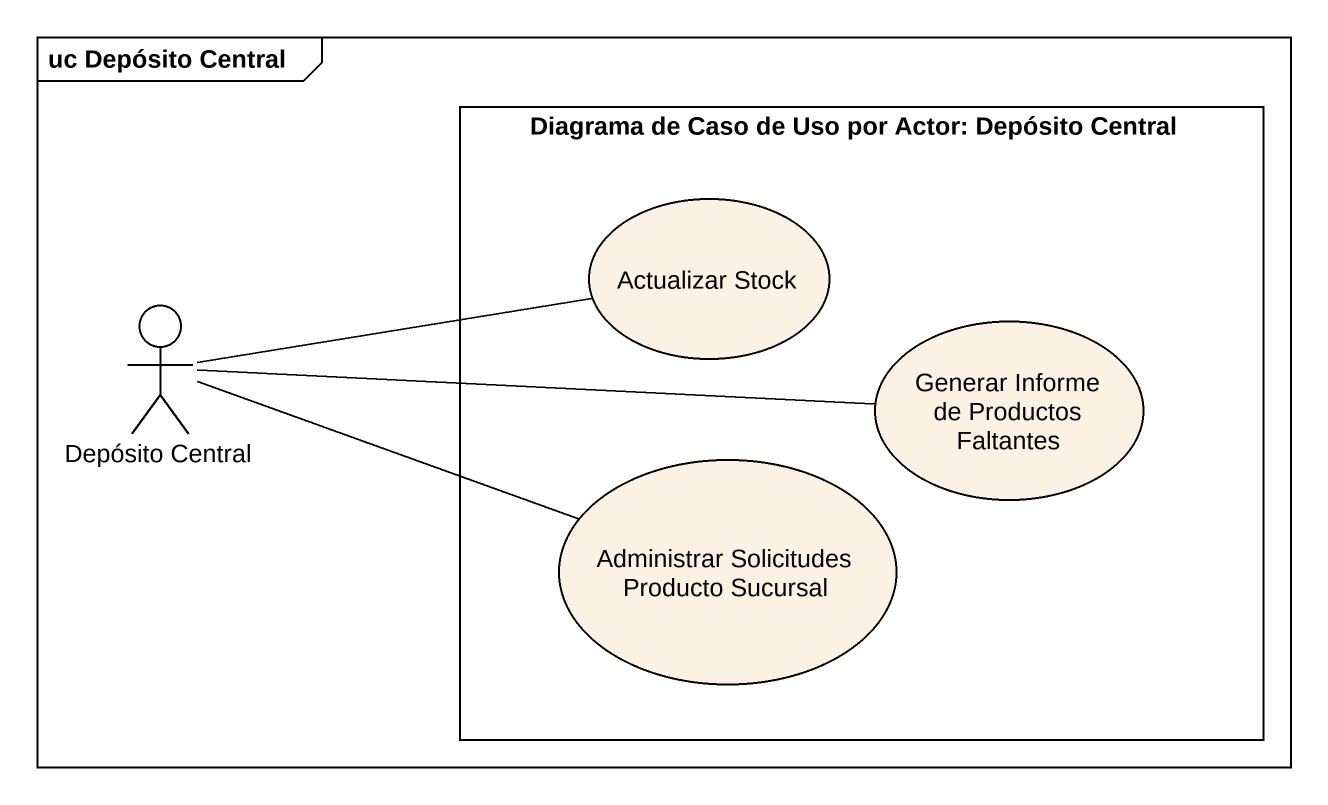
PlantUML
@startuml
mainframe uc Depósito Central
rectangle "Diagrama de Caso de Uso por Actor: Depósito Central" as Diagrama_de_Caso_de_Uso_por {
  usecase "Actualizar Stock" as Actualizar_Stock
  usecase "Generar Informe de Productos Faltantes" as Generar_Informe_de
  usecase "Administrar Solicitudes Producto Sucursal" as Administrar_Solicitudes
}
actor "Depósito Central" as Depósito_Central
Depósito_Central -right- Actualizar_Stock
Depósito_Central -right- Generar_Informe_de
Depósito_Central -right- Administrar_Solicitudes
@enduml
